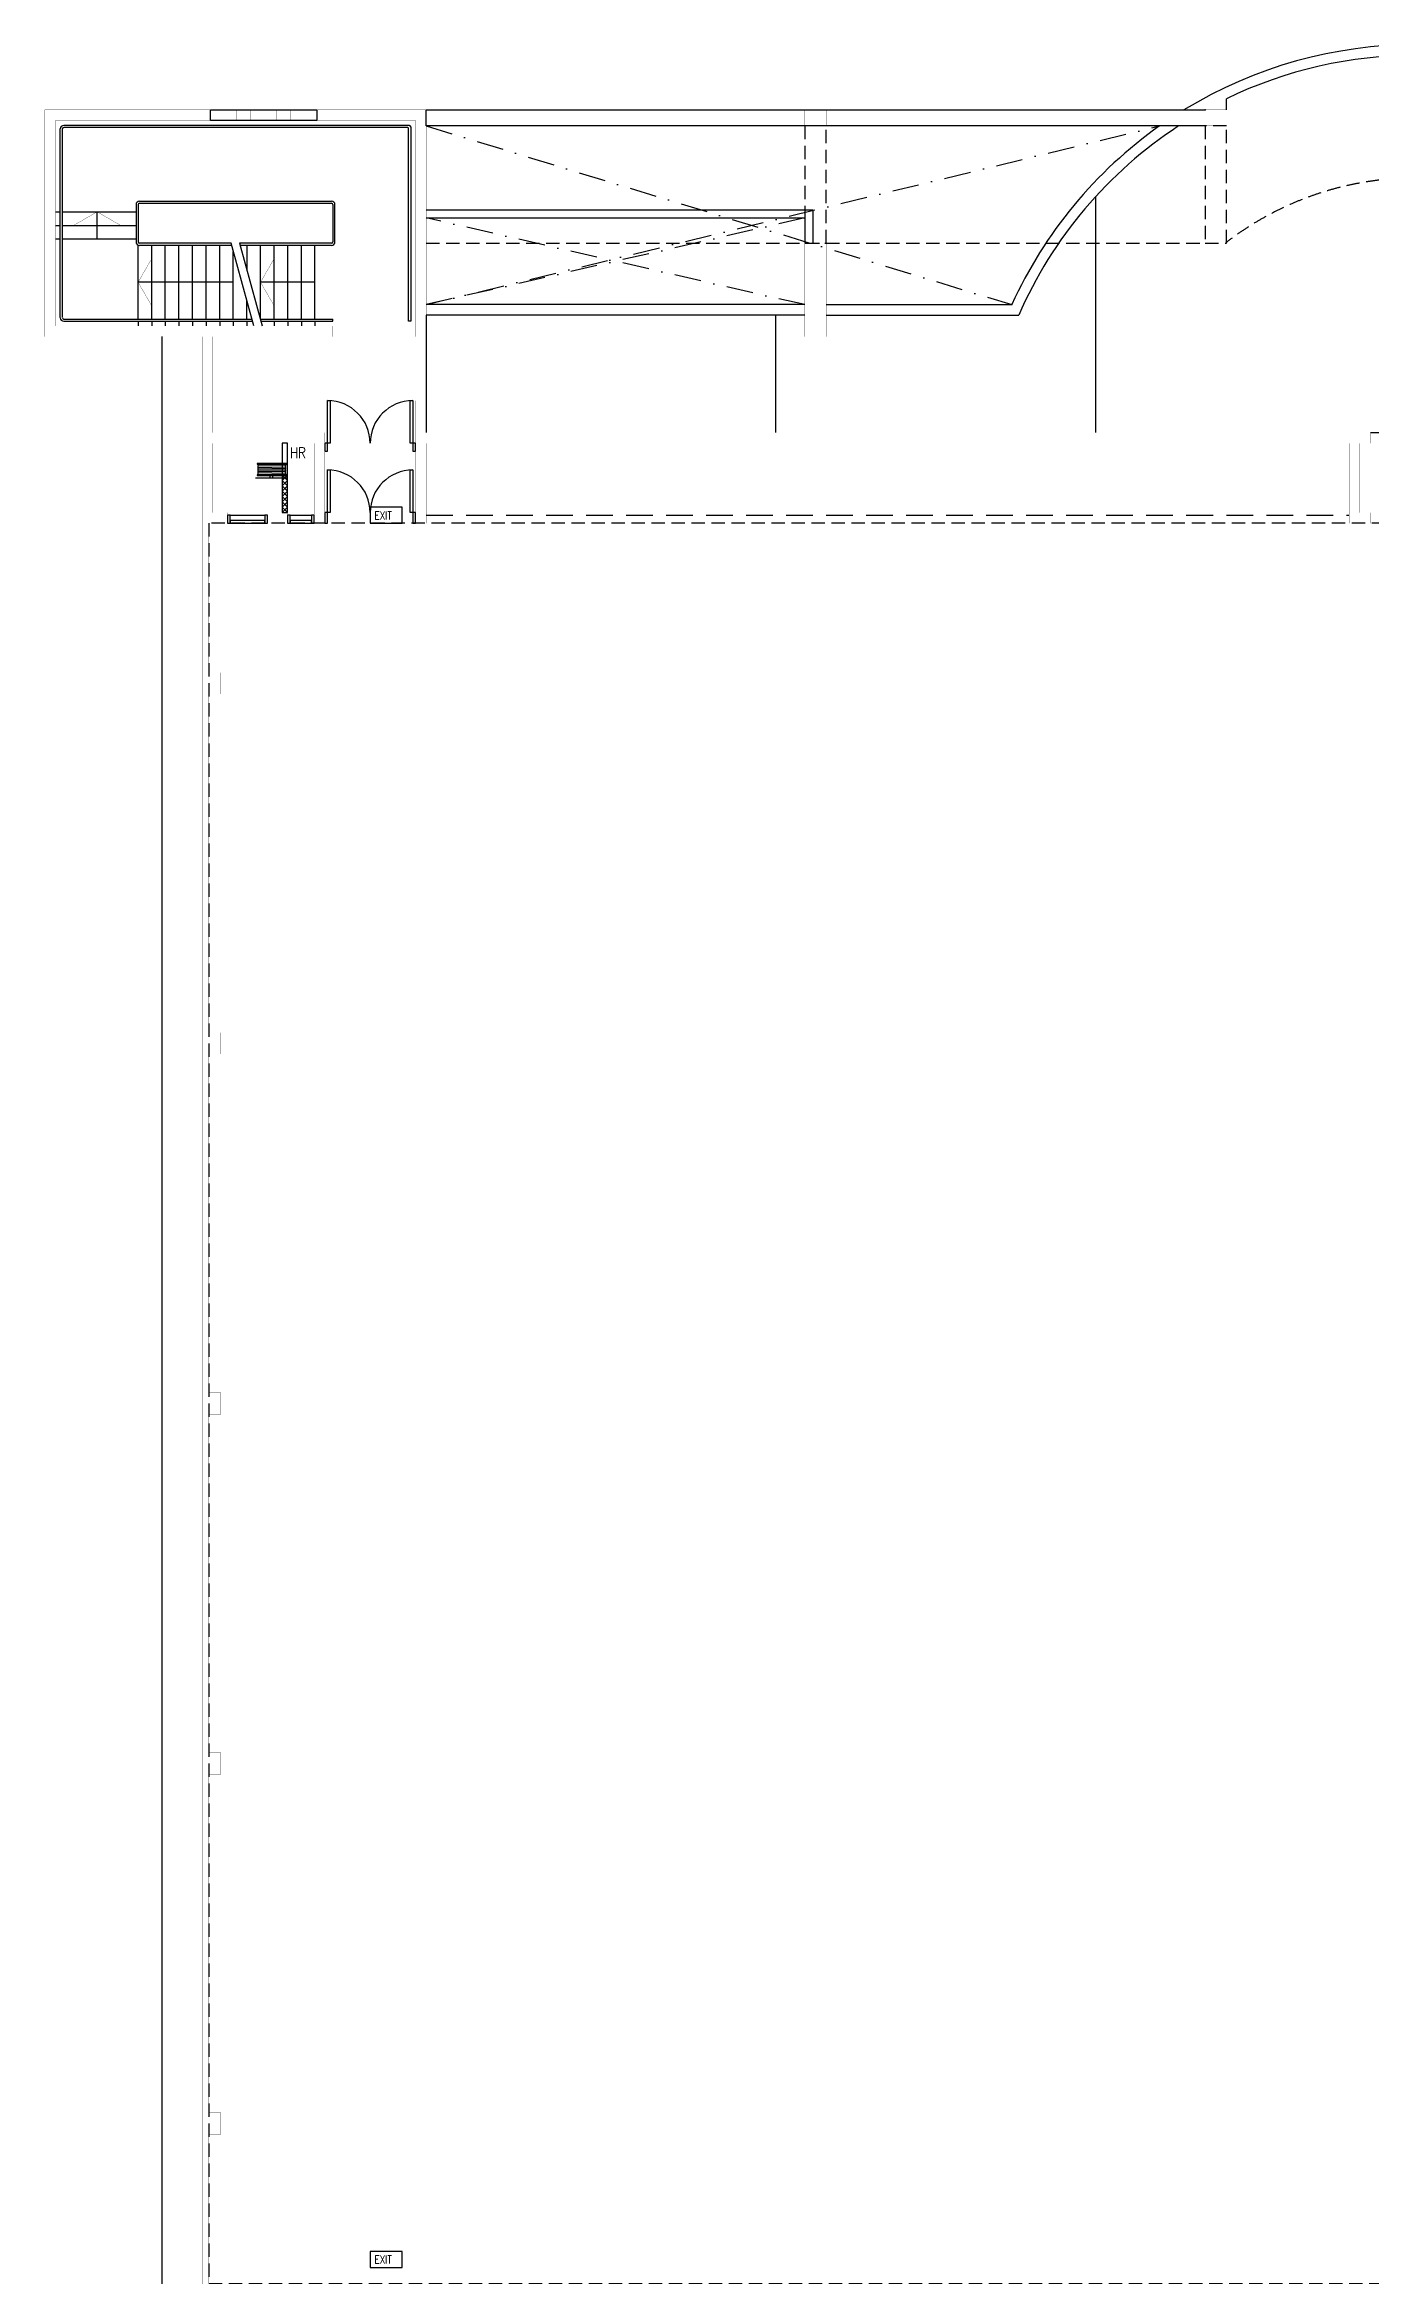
# Model space of a CAD drawing. Extents: x -163000 to 184253, y -124935 to 90032.
# Drawn here: x -127702 to -102850, y -68849 to -27025 of the extents above; entities that cross this region are included whole.
import ezdxf

# ---------------------------------------------------------------- set-up
doc = ezdxf.new("R2010")
doc.units = 0
doc.header["$LTSCALE"] = 1000
doc.header["$MEASUREMENT"] = 0
for name, pattern in [('s1118a$0$DASHDOT', [1, 0.5, -0.25, 0, -0.25]), ('s1118a$0$DASHED', [0.75, 0.5, -0.25]), ('s1118a$0$HIDDEN', [0.375, 0.25, -0.125])]:
    doc.linetypes.add(name, pattern=pattern)
doc.layers.get('0').update_dxf_attribs({"linetype": 'CONTINUOUS'})
for name, color, linetype in [('s1118a$0$19', 7, 'CONTINUOUS'), ('s1118a$0$20', 7, 'CONTINUOUS'), ('s1118a$0$22', 7, 'CONTINUOUS'), ('s1118a$0$23', 7, 'CONTINUOUS'), ('s1118a$0$25', 7, 'CONTINUOUS'), ('s1118a$0$30', 2, 'CONTINUOUS'), ('s1118a$0$56', 7, 'CONTINUOUS'), ('s1118a$0$6', 7, 'CONTINUOUS'), ('s1118a$0$7', 7, 'CONTINUOUS')]:
    doc.layers.add(name, color=color, linetype=linetype)
doc.styles.add('s1118a$0$STANDARD', font='SIMPLEX', dxfattribs={"width": 0.8})

# ---------------------------------------------------------------- blocks, each defined once
blk = doc.blocks.new('s1118a$0$D1700A')
at = {"layer": 's1118a$0$30', "color": 14, "linetype": 'Continuous'}
for points in [[(0.05, 0.2), (0.05, 1), (0.1, 1), (0.1, 0.2)], [(1.6, 0.2), (1.6, 1), (1.65, 1), (1.65, 0.2)], [(0, 0.2), (0, 0), (0.05, 0), (0.05, 0.2)], [(1.65, 0.2), (1.65, 0), (1.7, 0), (1.7, 0.2)]]:
    blk.add_lwpolyline(points, close=True, dxfattribs=at)
for centre, start, end in [((0.05, 0.2), 0, 90), ((1.650003, 0.2), 90, 180)]:
    blk.add_arc(centre, 0.800001, start, end, dxfattribs=at)
blk = doc.blocks.new('s1118a$0$D1700B')
at = {"layer": 's1118a$0$30', "color": 14, "linetype": 'Continuous'}
for points in [[(0.05, 0.15), (0.05, 0.95), (0.1, 0.95), (0.1, 0.15)], [(1.6, 0.15), (1.6, 0.95), (1.65, 0.95), (1.65, 0.15)], [(0, 0.15), (0, 0), (0.05, 0), (0.05, 0.15)], [(1.65, 0.15), (1.65, 0), (1.7, 0), (1.7, 0.15)]]:
    blk.add_lwpolyline(points, close=True, dxfattribs=at)
for centre, start, end in [((0.05, 0.150001), 0, 90), ((1.65001, 0.150001), 90, 180)]:
    blk.add_arc(centre, 0.800005, start, end, dxfattribs=at)
blk = doc.blocks.new('s1118a$0$EXIT')
at = {"layer": 's1118a$0$56', "color": 1, "linetype": 'Continuous'}
blk.add_lwpolyline([(0, 0), (0.6, 0), (0.6, 0.3), (0, 0.3)], close=True, dxfattribs=at)
at = {"layer": 's1118a$0$56', "color": 1, "linetype": 'Continuous', "style": 's1118a$0$STANDARD', "width": 0.8}
blk.add_text('EXIT', height=0.15, dxfattribs=at).set_placement((0.0816, 0.0747))
blk = doc.blocks.new('s1118a$0$HR')
at = {"layer": 's1118a$0$56', "color": 1, "linetype": 'Continuous'}
for p, q in [((0, 0.6), (0, 0)), ((0.0594, 0.046), (0.067, 0.5441)), ((0.0862, 0.046), (0.0938, 0.5441)), ((0.113, 0.046), (0.1206, 0.5441)), ((0.1398, 0.046), (0.1474, 0.5441)), ((0.1666, 0.046), (0.1742, 0.5441)), ((0.2009, 0.5441), (0.1933, 0.046)), ((0.2201, 0.046), (0.2277, 0.5441)), ((0.2469, 0.046), (0.2545, 0.5441)), ((0, 0.325), (0.05, 0.325)), ((0, 0.275), (0.05, 0.275))]:
    blk.add_line(p, q, dxfattribs=at)
for points in [[(0.0574, 0.57), (0.0449, 0.57), (0.0449, 0.02), (0.0574, 0.02)], [(0.2574, 0.02), (0.2699, 0.02), (0.2699, 0.57), (0.2574, 0.57)]]:
    blk.add_lwpolyline(points, close=True, dxfattribs=at)
for centre, start, end in [((0.08045, 0.544103), 0.000031, 180.000025), ((0.107236, 0.544103), 0.000031, 180.000025), ((0.134022, 0.544103), 0.000031, 180.000025), ((0.160808, 0.544103), 0.000031, 180.000025), ((0.187594, 0.544103), 0.000031, 180.000025), ((0.21438, 0.544103), 0.000031, 180.000025), ((0.241165, 0.544103), 0.000031, 180.000025), ((0.07285, 0.046), 179.999972, 359.999967), ((0.099636, 0.046), 179.999972, 359.999967), ((0.126422, 0.046), 179.999972, 359.999967), ((0.153208, 0.046), 179.999972, 359.999967), ((0.179994, 0.046), 179.999972, 359.999967), ((0.20678, 0.046), 179.999972, 359.999967), ((0.233565, 0.046), 179.999972, 359.999967)]:
    blk.add_arc(centre, 0.013393, start, end, dxfattribs=at)
blk = doc.blocks.new('s1118a')
at = {"layer": 's1118a$0$19', "color": 2, "linetype": 's1118a$0$DASHED'}
blk.add_line((-120550, -35850), (-103250, -35850), dxfattribs=at)
at = {"layer": 's1118a$0$20', "color": 14, "linetype": 'Continuous', "const_width": 5}
for points in [[(-124595, -28250), (-127700, -28250), (-127700, -32500), (-124750, -32500)], [(-124600, -28250), (-124599, -28450), (-127500, -28450), (-127500, -32300), (-122300, -32300), (-122300, -32500), (-124550, -32500)], [(-122600, -28250), (-120550, -28250), (-120550, -32500), (-120750, -32500), (-120750, -28450), (-122600, -28450), (-122600, -28250)], [(-124750, -32500), (-124750, -72500)], [(-124625, -69000), (-124625, -66200), (-124400, -66200), (-124400, -65800), (-124625, -65800), (-124625, -59450), (-124400, -59450), (-124400, -59050), (-124625, -59050), (-124625, -52700), (-124400, -52700), (-124400, -52300), (-124625, -52300), (-124625, -45950), (-124400, -45950), (-124400, -45550), (-124625, -45550), (-124625, -39200), (-124400, -39200), (-124400, -38800), (-124625, -38800), (-124625, -36000), (-124273, -36000), (-124273, -35800), (-124550, -35800), (-124550, -34500), (-122650, -34500), (-122650, -36000), (-122450, -36000), (-122450, -34300), (-124550, -34300), (-124550, -32500)]]:
    blk.add_lwpolyline(points, dxfattribs=at)
at = {"layer": 's1118a$0$20', "color": 14, "linetype": 'Continuous'}
for points in [[(-122600, -28450), (-124595, -28450), (-124595, -28250), (-122600, -28250)], [(-123250, -35800), (-123150, -35800), (-123150, -34500), (-123250, -34500)]]:
    blk.add_lwpolyline(points, close=True, dxfattribs=at)
at = {"layer": 's1118a$0$20', "color": 14, "linetype": 'Continuous', "const_width": 5}
for points in [[(-124100, -28450), (-123850, -28450), (-123850, -28250), (-124100, -28250)], [(-123350, -28450), (-123100, -28450), (-123100, -28250), (-123350, -28250)], [(-103250, -36000), (-102850, -36000), (-102850, -35800), (-103050, -35800), (-103050, -34500), (-102850, -34500), (-102850, -34300), (-120550, -34300), (-120550, -33700), (-120750, -33700), (-120750, -34300), (-120750, -36000), (-120550, -36000), (-120550, -34500), (-103250, -34500)]]:
    blk.add_lwpolyline(points, close=True, dxfattribs=at)
at = {"layer": 's1118a$0$20', "color": 3, "linetype": 'Continuous', "const_width": 5}
blk.add_lwpolyline([(-123150, -35800), (-123527, -35800), (-123527, -36000), (-123150, -36000)], close=True, dxfattribs=at)
at = {"layer": 's1118a$0$22', "linetype": 'Continuous'}
for points in [[(-123150, -35800), (-123250, -35700), (-123150, -35600), (-123250, -35500), (-123150, -35400), (-123250, -35300), (-123150, -35200), (-123250, -35100)], [(-123250, -35800), (-123150, -35700), (-123250, -35600), (-123150, -35500), (-123250, -35400), (-123150, -35300), (-123250, -35200), (-123150, -35100)]]:
    blk.add_lwpolyline(points, dxfattribs=at)
at = {"layer": 's1118a$0$23', "color": 14, "linetype": 'Continuous'}
for p, q in [((-105550, -28250), (-105550, -28042)), ((-113450, -31900), (-120550, -31900)), ((-113450, -32100), (-120550, -32100)), ((-113050, -31900), (-109573, -31900)), ((-113050, -32100), (-109443, -32100)), ((-125500, -72500), (-125500, -32500))]:
    blk.add_line(p, q, dxfattribs=at)
at = {"layer": 's1118a$0$23', "color": 14, "linetype": 's1118a$0$DASHDOT'}
for p, q in [((-120550, -28550), (-109573, -31900)), ((-120550, -31900), (-106801, -28550)), ((-113450, -31900), (-120550, -30275)), ((-113450, -30275), (-120550, -31900))]:
    blk.add_line(p, q, dxfattribs=at)
at = {"layer": 's1118a$0$23', "color": 14, "linetype": 's1118a$0$HIDDEN'}
blk.add_line((-120550, -30750), (-105950, -30750), dxfattribs=at)
at = {"layer": 's1118a$0$23', "color": 14, "linetype": 'Continuous'}
for points in [[(-105950, -28550), (-120550, -28550), (-120550, -28250), (-105950, -28250)], [(-120550, -30125), (-113300, -30125), (-113300, -30750)], [(-120550, -30275), (-113450, -30275), (-113450, -30750)]]:
    blk.add_lwpolyline(points, dxfattribs=at)
at = {"layer": 's1118a$0$23', "color": 14, "linetype": 's1118a$0$HIDDEN'}
blk.add_lwpolyline([(-124625, -69000), (-79700, -69000), (-79700, -36000), (-124625, -36000)], close=True, dxfattribs=at)
at = {"layer": 's1118a$0$23', "color": 14, "linetype": 'Continuous'}
for radius, start, end in [(8319, 58.5125, 121.4875), (8119, 64.0729, 115.9271), (8319, 125.2451, 155.5403), (8119, 123.1952, 156.4456)]:
    blk.add_arc((-102000, -35344), radius, start, end, dxfattribs=at)
at = {"layer": 's1118a$0$23', "color": 14, "linetype": 's1118a$0$HIDDEN'}
blk.add_arc((-102000, -35344), 5819, 52.4081, 127.5919, dxfattribs=at)
at = {"layer": 's1118a$0$23', "color": 14, "linetype": 'Continuous'}
for p in [(-105949, -28250), (-106801, -28550), (-109573, -31900)]:
    blk.add_point(p, dxfattribs=at)
at = {"layer": 's1118a$0$25', "color": 10, "linetype": 'Continuous'}
for p, q in [((-127410, -32140), (-127410, -28600)), ((-127370, -32140), (-127370, -28600)), ((-120865, -28539), (-127345, -28540)), ((-120905, -28579), (-127345, -28580)), ((-125989, -30020), (-125989, -30720)), ((-125949, -30020), (-125949, -30720)), ((-125924, -29960), (-122325, -29960)), ((-125924, -30000), (-122325, -30000)), ((-122300, -30025), (-122300, -30725)), ((-122260, -30725), (-122260, -30025)), ((-127410, -30165), (-127500, -30165)), ((-127410, -30420), (-127500, -30420)), ((-125989, -30165), (-127370, -30165)), ((-125989, -30420), (-127370, -30420)), ((-126718, -30670), (-126718, -30165)), ((-127410, -30675), (-127500, -30675)), ((-125989, -30675), (-127370, -30675)), ((-125950, -32165), (-125950, -30790)), ((-124207, -30750), (-125924, -30750)), ((-124196, -30790), (-125924, -30790)), ((-125695, -32165), (-125695, -30790)), ((-125440, -32165), (-125440, -30790)), ((-125185, -32165), (-125185, -30790)), ((-124930, -32165), (-124930, -30790)), ((-124675, -32165), (-124675, -30790)), ((-124420, -32165), (-124420, -30790)), ((-123780, -32300), (-124207, -30750)), ((-124165, -32165), (-124165, -30903)), ((-122325, -30750), (-124052, -30750)), ((-124052, -30750), (-123624, -32300)), ((-122325, -30790), (-124041, -30790)), ((-123910, -30790), (-123910, -31265)), ((-123655, -32165), (-123655, -30790)), ((-123400, -32165), (-123400, -30790)), ((-123145, -32165), (-123145, -30790)), ((-122890, -32165), (-122890, -30790)), ((-122635, -32165), (-122635, -30790)), ((-124165, -31480), (-125950, -31480)), ((-122635, -31480), (-123655, -31480)), ((-127345, -32170), (-123816, -32170)), ((-123910, -32165), (-123910, -31828)), ((-123660, -32170), (-122300, -32170)), ((-122300, -32210), (-122300, -32170)), ((-127345, -32210), (-123804, -32210)), ((-125950, -32210), (-125950, -32300)), ((-125695, -32210), (-125695, -32300)), ((-125440, -32210), (-125440, -32300)), ((-125185, -32210), (-125185, -32300)), ((-124930, -32210), (-124930, -32300)), ((-124675, -32210), (-124675, -32300)), ((-124420, -32210), (-124420, -32300)), ((-124165, -32210), (-124165, -32300)), ((-123910, -32210), (-123910, -32300)), ((-123649, -32210), (-122300, -32210)), ((-123400, -32210), (-123400, -32300)), ((-123145, -32210), (-123145, -32300)), ((-122890, -32210), (-122890, -32300)), ((-122635, -32210), (-122635, -32300))]:
    blk.add_line(p, q, dxfattribs=at)
at = {"layer": 's1118a$0$25', "color": 3, "linetype": 'Continuous'}
blk.add_line((-102850, -34300), (-101150, -34300), dxfattribs=at)
at = {"layer": 's1118a$0$25', "color": 10, "linetype": 'Continuous'}
blk.add_lwpolyline([(-120840, -28564), (-120840, -32210), (-120880, -32210), (-120880, -28604)], dxfattribs=at)
at = {"layer": 's1118a$0$25', "color": 10, "linetype": 'Continuous', "const_width": 5}
for points in [[(-126718, -30160), (-127151, -30410)], [(-126718, -30160), (-126285, -30410)], [(-125700, -31047), (-125950, -31480)], [(-123405, -31047), (-123655, -31480)], [(-125700, -31913), (-125950, -31480)], [(-123405, -31913), (-123655, -31480)]]:
    blk.add_lwpolyline(points, dxfattribs=at)
at = {"layer": 's1118a$0$25', "color": 10, "linetype": 'Continuous'}
for centre, radius, start, end in [((-127345, -28605), 65, 90.0057, 180), ((-127345, -28605), 25, 90.0056, 180), ((-120905, -28604), 25, 0, 90.0122), ((-120865, -28564), 25, 0, 90), ((-125924, -30025), 65, 90, 180), ((-125924, -30025), 25, 90, 180), ((-122325, -30025), 65, 0, 90), ((-122325, -30025), 25, 0, 90), ((-125924, -30725), 65, 180, 270), ((-125924, -30725), 25, 180, 270), ((-122325, -30725), 25, 270, 0), ((-122325, -30725), 65, 270, 0), ((-127345, -32145), 65, 180, 270), ((-127345, -32145), 25, 180, 270)]:
    blk.add_arc(centre, radius, start, end, dxfattribs=at)
at = {"layer": 's1118a$0$56', "color": 1, "linetype": 'Continuous'}
for p, q in [((-124223, -35850), (-123577, -35850)), ((-123100, -35850), (-122700, -35850))]:
    blk.add_line(p, q, dxfattribs=at)
for points in [[(-124273, -36000), (-124223, -36000), (-124223, -35850), (-124273, -35850)], [(-124223, -36000), (-123577, -36000), (-123577, -35950), (-124223, -35950)], [(-123577, -36000), (-123527, -36000), (-123527, -35850), (-123577, -35850)], [(-123150, -36000), (-123100, -36000), (-123100, -35850), (-123150, -35850)], [(-123100, -36000), (-122700, -36000), (-122700, -35950), (-123100, -35950)], [(-122700, -36000), (-122650, -36000), (-122650, -35850), (-122700, -35850)]]:
    blk.add_lwpolyline(points, close=True, dxfattribs=at)
at = {"layer": 's1118a$0$6', "color": 14, "linetype": 'Continuous', "const_width": 5}
for points in [[(-113450, -28550), (-113050, -28550), (-113050, -28250), (-113450, -28250)], [(-113450, -28550), (-113050, -28550), (-113050, -28250), (-113450, -28250)], [(-113450, -28550), (-113050, -28550), (-113050, -28250), (-113450, -28250)], [(-105950, -28550), (-105550, -28550), (-105550, -28250), (-105950, -28250)], [(-105950, -28550), (-105550, -28550), (-105550, -28250), (-105950, -28250)], [(-105950, -28550), (-105550, -28550), (-105550, -28250), (-105950, -28250)], [(-113450, -32500), (-113050, -32500), (-113050, -30750), (-113450, -30750)], [(-113450, -32500), (-113050, -32500), (-113050, -30750), (-113450, -30750)], [(-113450, -32500), (-113050, -32500), (-113050, -30750), (-113450, -30750)], [(-105950, -32500), (-105550, -32500), (-105550, -30750), (-105950, -30750)], [(-105950, -32500), (-105550, -32500), (-105550, -30750), (-105950, -30750)], [(-105950, -32500), (-105550, -32500), (-105550, -30750), (-105950, -30750)]]:
    blk.add_lwpolyline(points, close=True, dxfattribs=at)
at = {"layer": 's1118a$0$7', "color": 4, "linetype": 'Continuous'}
for p, q in [((-108000, -29874), (-108000, -34300)), ((-120550, -32100), (-120550, -34300)), ((-114000, -32100), (-114000, -34300))]:
    blk.add_line(p, q, dxfattribs=at)
at = {"layer": 's1118a$0$7', "color": 2, "linetype": 's1118a$0$HIDDEN'}
for points in [[(-113450, -30750), (-113050, -30750), (-113050, -28550), (-113450, -28550)], [(-105950, -30750), (-105550, -30750), (-105550, -28550), (-105950, -28550)]]:
    blk.add_lwpolyline(points, close=True, dxfattribs=at)
at = {"zscale": 1000}
for name, p, xscale, yscale in [('s1118a$0$D1700B', (-122450, -34650), 999.9979999999999, 999.9979999999999), ('s1118a$0$D1700A', (-122450, -36000), 999.994, 999.994), ('s1118a$0$EXIT', (-121600, -36000), 999.9979999999999, 999.9979999999999), ('s1118a$0$EXIT', (-121600, -68700), 999.9979999999999, 999.9979999999999)]:
    blk.add_blockref(name, p, dxfattribs=dict(at, xscale=xscale, yscale=yscale))
at = {"xscale": 999.9979999999999, "yscale": 999.9979999999999, "zscale": 1000, "rotation": 90}
blk.add_blockref('s1118a$0$HR', (-123150, -35150), dxfattribs=at)
at = {"layer": 's1118a$0$56', "color": 1, "linetype": 'Continuous', "style": 's1118a$0$STANDARD', "width": 0.8}
blk.add_text('HR', height=200, dxfattribs=at).set_placement((-123101, -34776))

msp = doc.modelspace()

# ---------------------------------------------------------------- block references
msp.add_blockref('s1118a', (0, 0))

doc.saveas('drawing.dxf')
